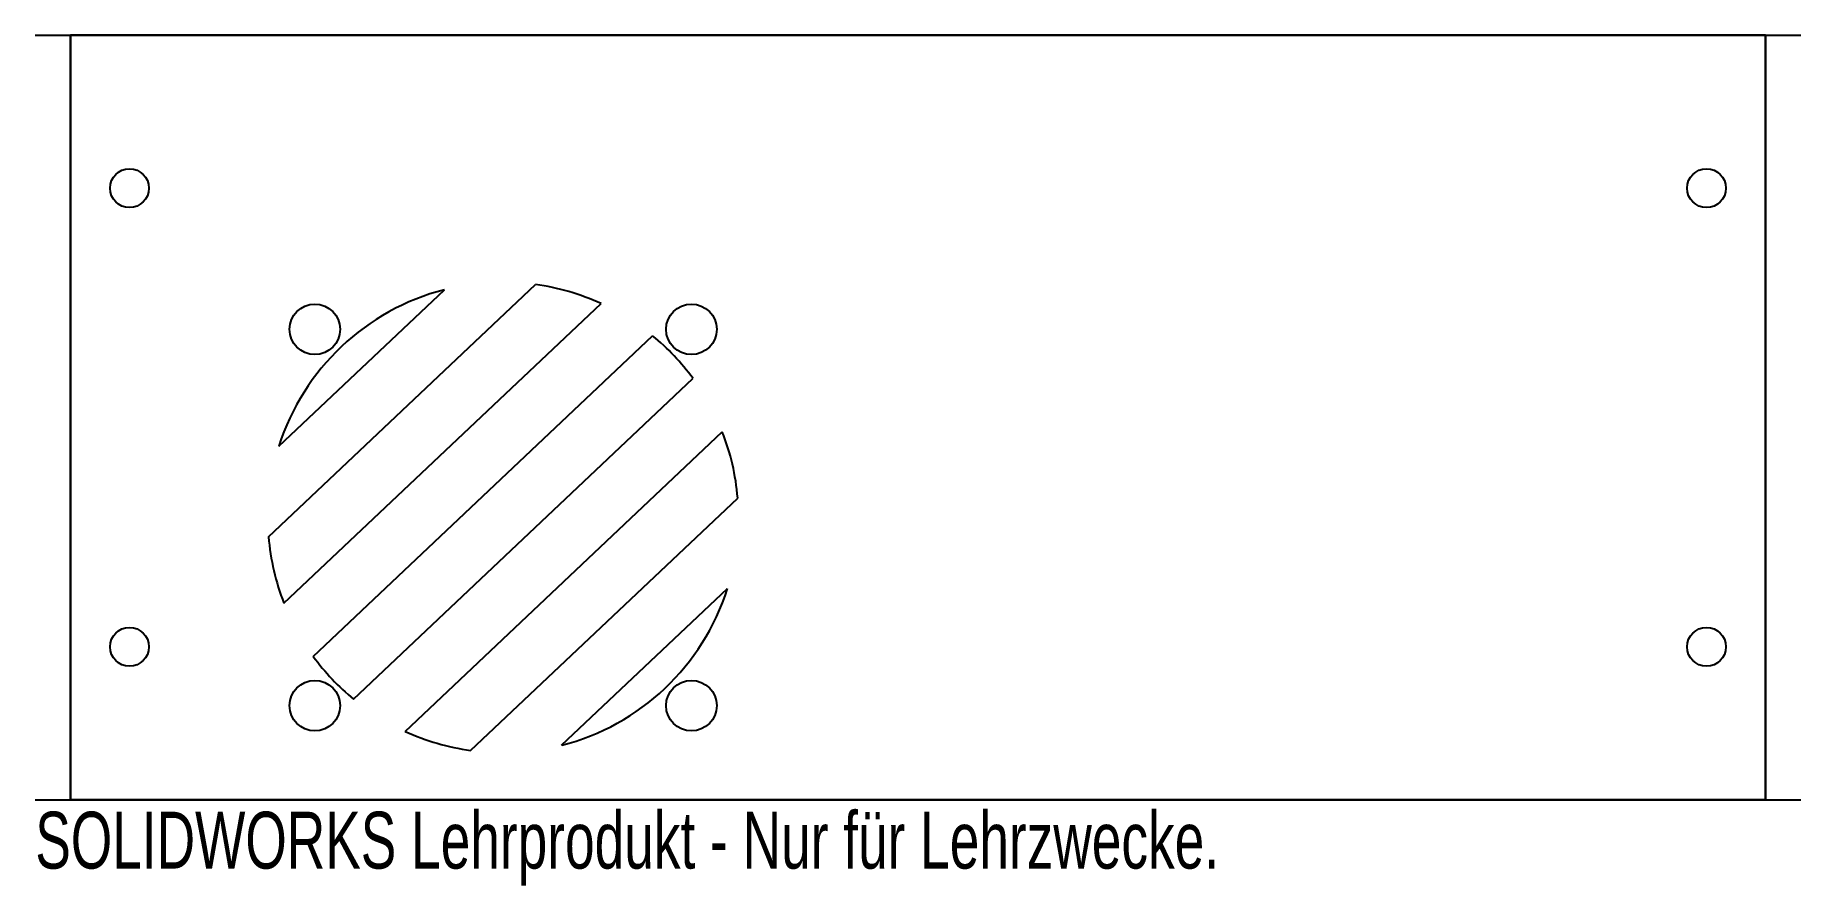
# Model space of a CAD drawing. Header units: millimetres. Extents: x -75 to 75, y -7 to 65.
import ezdxf

# ---------------------------------------------------------------- set-up
doc = ezdxf.new("R2010")
doc.units = ezdxf.units.MM
doc.styles.add('SLDTEXTSTYLE0', font='TXT', dxfattribs={"width": 0.7})

msp = doc.modelspace()

# ---------------------------------------------------------------- linework, layer by layer
at = {"color": 7, "linetype": 'Continuous', "lineweight": 25}
for p, q in [((-75, 65), (75, 65)), ((-55.18, 22.36), (-32.49, 43.81)), ((-54.31, 30.06), (-40.24, 43.37)), ((-53.87, 16.71), (-26.93, 42.19)), ((-51.39, 12.18), (-22.55, 39.45)), ((-47.95, 8.55), (-19.12, 35.82)), ((-43.57, 5.81), (-16.63, 31.29)), ((-38.01, 4.19), (-15.32, 25.65)), ((-30.28, 4.63), (-16.19, 17.95)), ((-75, 0), (75, 0))]:
    msp.add_line(p, q, dxfattribs=at)
at = {"color": 7, "linetype": 'Continuous'}
for p, q in [((-72, 65), (72, 65)), ((-72, 65), (-72, 0)), ((72, 65), (-72, 65)), ((-72, 0), (-72, 65)), ((72, 65), (72, 0)), ((72, 0), (72, 65)), ((-72, 0), (72, 0)), ((72, 0), (-72, 0))]:
    msp.add_line(p, q, dxfattribs=at)
at = {"color": 7, "linetype": 'Continuous', "lineweight": 25}
for centre, radius in [((-67, 52), 1.65), ((67, 52), 1.65), ((-51.25, 40), 2.15), ((-19.25, 40), 2.15), ((-67, 13), 1.65), ((67, 13), 1.65), ((-51.25, 8), 2.15), ((-19.25, 8), 2.15)]:
    msp.add_circle(centre, radius, dxfattribs=at)
for start, end in [(65.424, 82.0818), (104.4446, 162.3547), (36.2301, 50.5804), (4.7436, 21.3873), (184.7175, 201.3753), (284.4025, 342.3968), (216.2189, 230.5692), (245.412, 262.0557)]:
    msp.add_arc((-35.25, 24), 20, start, end, dxfattribs=at)

# ---------------------------------------------------------------- texts
at = {"color": 7, "linetype": 'Continuous', "insert": (-75, -1.02), "char_height": 4.8336, "attachment_point": 1, "style": 'SLDTEXTSTYLE0'}
msp.add_mtext('SOLIDWORKS Lehrprodukt - Nur für Lehrzwecke.', dxfattribs=at)

doc.saveas('drawing.dxf')
